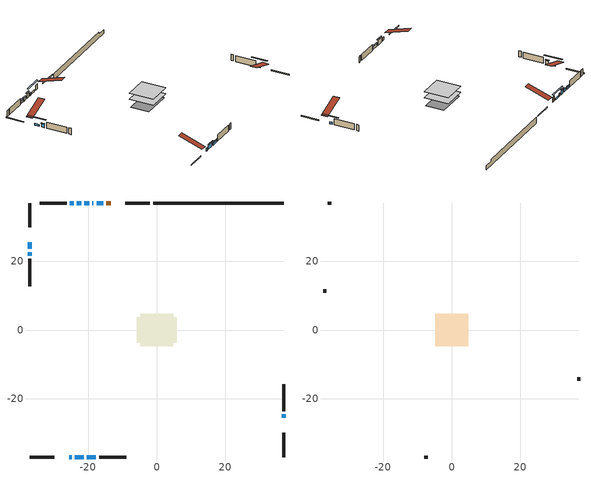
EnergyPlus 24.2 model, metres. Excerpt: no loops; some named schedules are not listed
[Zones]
conditioned space
 floor adiabatic (AdiabaticFloorConstruction): -4.76,-4.76 -4.76,4.76 4.76,4.76 4.76,-4.76 z0.63
 floor foundation (Slab1 construction): -5.82,-3.68 -5.82,3.68 5.82,3.68 5.82,-3.68 z-1.76
 wall outside (RimJoist1 construction): -1.99,36.95 -9.12,36.95 / -36.95,-36.95 -29.82,-36.95 / -36.95,36.95 -36.95,29.82 / 36.95,-36.95 36.95,-29.82 z0.63:0.93
 wall outside (AdiabaticWallConstruction 1): -13.42,36.95 -14.63,36.95 z0.63:2.66
 wall outside (AdiabaticWallConstruction): -25.52,-36.95 -24.8,-36.95 / -18.42,36.95 -18.78,36.95 z0.63:1.85; 36.95,-25.52 36.95,-24.55 / -15.56,36.95 -17.49,36.95 / -36.95,25.52 -36.95,23.59 z0.63:1.29; -19.7,36.95 -21.03,36.95 z0.63:2.51; -21.95,36.95 -23.27,36.95 / -20.35,-36.95 -17.71,-36.95 z0.63:1.67; -24.2,36.95 -25.27,36.95 z0.63:1.7; -36.95,22.66 -36.95,21.59 z0.63:2; -23.87,-36.95 -21.28,-36.95 z0.63:2.61
 wall outside (Wall1 construction): -26.2,36.95 -34.11,36.95 / -16.78,-36.95 -8.87,-36.95 / -36.95,20.66 -36.95,12.75 / 36.95,-23.62 36.95,-15.72 z0.63:3.07
 wall foundation (FoundationWall1 construction): -1.06,36.95,-1.76 -1.06,36.95,0.63 33.15,36.95,0.63 33.15,36.95,-0.21 36.95,36.95,-0.21 36.95,36.95,-1.76
 window (WindowConstruction 6): -25.52,-36.95 -24.8,-36.95 z0.63:1.85
 window (WindowConstruction 8): 36.95,-25.52 36.95,-24.55 z0.63:1.29
 window (WindowConstruction 9): -15.56,36.95 -17.49,36.95 z0.63:1.29
 window (WindowConstruction 10): -36.95,25.52 -36.95,23.59 z0.63:1.29
 window (WindowConstruction 7): -18.42,36.95 -18.78,36.95 z0.63:1.85
 window (WindowConstruction): -19.7,36.95 -21.02,36.95 z0.63:2.51
 window (WindowConstruction 1): -21.95,36.95 -23.27,36.95 z0.63:1.67
 window (WindowConstruction 2): -24.2,36.95 -25.27,36.95 z0.63:1.7
 window (WindowConstruction 3): -36.95,22.66 -36.95,21.59 z0.63:2
 window (WindowConstruction 4): -23.87,-36.95 -21.28,-36.95 z0.63:2.61
 window (WindowConstruction 5): -20.35,-36.95 -17.71,-36.95 z0.63:1.67
 door (Door): -13.42,36.95 -14.63,36.95 z0.63:2.66
 ceiling adiabatic (AdiabaticFloorConstruction): 4.76,-4.76 4.76,4.76 -4.76,4.76 -4.76,-4.76 z0.63
attic - vented
 floor to conditioned space (Floor1 construction Reversed): -4.76,-4.76 -4.76,4.76 4.76,4.76 4.76,-4.76 z3.07
 wall outside (Wall2 construction): -35.04,36.95 -36.02,36.95 / -7.94,-36.95 -6.96,-36.95 / -36.95,11.83 -36.95,10.84 / 36.95,-14.79 36.95,-13.8 z0.63:3.07
 roof outside (Roof1 construction): -12.49,36.95,3.07 -12.49,27.68,6.16 -10.05,27.68,6.16 -10.05,36.95,3.07; -26.45,-36.95,3.07 -26.45,-27.68,6.16 -28.89,-27.68,6.16 -28.89,-36.95,3.07; -36.95,26.45,3.07 -27.68,26.45,6.16 -27.68,28.89,6.16 -36.95,28.89,3.07; 36.95,-26.45,3.07 27.68,-26.45,6.16 27.68,-28.89,6.16 36.95,-28.89,3.07
shading: 36.95,-21.91 36.95,-28.16 37.36,-28.16 37.36,-21.91 z3.93; -20.13,36.95 -12.92,36.95 -12.92,37.36 -20.13,37.36 z3.93; -36.95,20.95 -36.95,28.16 -37.36,28.16 -37.36,20.95 z3.93; -21.23,36.95 -19.5,36.95 -19.5,37.36 -21.23,37.36 z2.71; -23.47,36.95 -21.75,36.95 -21.75,37.36 -23.47,37.36 z1.87; -25.47,36.95 -24,36.95 -24,37.36 -25.47,37.36 z1.9; -36.95,21.39 -36.95,22.86 -37.36,22.86 -37.36,21.39 z2.2; -21.08,-36.95 -24.07,-36.95 -24.07,-37.36 -21.08,-37.36 z2.81; -17.51,-36.95 -20.55,-36.95 -20.55,-37.36 -17.51,-37.36 z1.87
[Building]
Building 1: Terrain=Suburbs
[Site:Location]
Mont Joli AP_QC: Latitude {deg}=48.61; Longitude {deg}=-68.21; Time Zone {hr}=-5; Elevation {m}=52; Keep Site Location Information=Yes
[Site:GroundTemperature:Shallow]
-0.843868, -3.04892, -3.2255, -2.1791, 2.02165, 6.20283, 9.82768, 12.1239, 12.319, 10.4514, 6.91898, 2.86606
[Site:WaterMainsTemperature]
Calculation Method=Schedule; Temperature Schedule=mains temperature schedule
[Material] Roughness=Rough; Thermal Absorptance=0.9
Name | Thickness {m} | Conductivity {W/m-K} | Density {kg/m3} | Specific Heat {J/kg-K} | Solar Absorptance | Visible Absorptance
asphalt or fiberglass shingles | 0.00635 | 0.162714 | 1121.4 | 1465.45 | 0.4 | 0.4
ceiling loosefill ins | 0.0846667 | 0.0480833 | 16.02 | 1046.75 | 0.7 | 0.7
ceiling stud and cavity | 0.1397 | 0.417558 | 65.682 | 1177.47 | 0.7 | 0.7
concrete 4.0 in. | 0.1016 | 1.803125 | 2242.8 | 837.4 | 0.7 | 0.7
concrete 8.0 in. | 0.2032 | 1.803125 | 2242.8 | 837.4 | 0.7 | 0.7
door material | 0.04445 | 0.0451087 | 512.64 | 1214.23 | 0.7 | 0.7
exterior vertical ins | 0.0392557 | 0.029427 | 32.04 | 1214.23 | 0.7 | 0.7
floor covering | 0.0127 | 0.0433444 | 54.468 | 1339.84 | 0.6 | 0.6
floor rigid ins; wall rigid ins | 0.512978 | 0.029427 | 32.04 | 1214.23 | 0.7 | 0.7
floor stud and cavity | 0.1397 | 1.75129 | 37.0049 | 1207.88 | 0.7 | 0.7
furniture material conditioned space 1 | 0.1524 | 0.115458 | 640.8 | 1214.23 | 0.6 | 0.6
gypsum board | 0.0127 | 0.160291 | 801 | 837.4 | 0.6 | 0.6
gypsum board 1 | 0.0127 | 0.160291 | 801 | 837.4 | 0.7 | 0.7
osb sheathing 0.5 in. | 0.0127 | 0.115458 | 512.64 | 1214.23 | 0.7 | 0.7
osb sheathing 0.75 in. | 0.01905 | 0.115458 | 512.64 | 1214.23 | 0.7 | 0.7
osb sheathing 2.0 in. | 0.0508 | 0.115458 | 512.64 | 1214.23 | 0.7 | 0.7
rim joist rigid ins | 0.051816 | 0.029427 | 32.04 | 1214.23 | 0.7 | 0.7
rim joist stud and cavity | 0.0508 | 0.386834 | 125.044 | 1163.47 | 0.6 | 0.6
wall stud and cavity | 0.1397 | 0.0752735 | 139.0536 | 1170.24 | 0.7 | 0.7
wall stud and cavity 1 | 0.0889 | 6.1454 | 50.32683 | 1063.81 | 0.6 | 0.6
wall stud and cavity 2 | 0.0889 | 0.380278 | 52.3479 | 1209.89 | 0.7 | 0.7
wall stud and cavity 3 | 0.0889 | 0.391764 | 83.0341 | 1211.67 | 0.7 | 0.7
wood siding | 0.0254 | 0.102417 | 544.68 | 1172.36 | 0.4 | 0.4
wood siding 1 | 0.00254 | 0.102417 | 544.68 | 1172.36 | 0.4 | 0.4
wood siding 2; wood siding 3; wood siding 4 | 0.0254 | 0.102417 | 544.68 | 1172.36 | 0.7 | 0.7
[WindowMaterial:SimpleGlazingSystem]
Name | U-Factor {W/m2-K} | Solar Heat Gain Coefficient
WindowMaterial | 2.912814 | 0.63
WindowMaterial 1 | 2.94007 | 0.59
WindowMaterial 2 | 2.94859 | 0.58
WindowMaterial 3 | 2.93666 | 0.6
WindowMaterial 4 | 2.88329 | 0.67
WindowMaterial 5 | 2.85831 | 0.62
WindowMaterial 6 | 2.88953 | 0.59
WindowMaterial 7 | 3.03092 | 0.48
[Construction]
AdiabaticFloorConstruction: floor stud and cavity, floor rigid ins, osb sheathing 0.75 in., floor covering
AdiabaticWallConstruction: wood siding 3, wall rigid ins, wall stud and cavity 2, gypsum board
AdiabaticWallConstruction 1: wood siding 4, wall rigid ins, wall stud and cavity 2, gypsum board
Door: door material
Floor1 construction Reversed: gypsum board, ceiling stud and cavity, ceiling loosefill ins
FoundationWall1 construction: concrete 8.0 in., gypsum board 1
furniture construction conditioned space 1: furniture material conditioned space 1
PartitionWallConstruction: gypsum board, wall stud and cavity 3, gypsum board
RimJoist1 construction: wood siding 2, rim joist rigid ins, osb sheathing 2.0 in., rim joist stud and cavity
Roof1 construction: asphalt or fiberglass shingles
Slab1 construction: concrete 4.0 in.
Wall1 construction: wood siding, osb sheathing 0.5 in., wall stud and cavity, gypsum board
Wall2 construction: wood siding 1, wall stud and cavity 1
WindowConstruction: WindowMaterial
WindowConstruction 1; WindowConstruction 5: WindowMaterial 1
WindowConstruction 10; WindowConstruction 8; WindowConstruction 9: WindowMaterial 7
WindowConstruction 2: WindowMaterial 2
WindowConstruction 3: WindowMaterial 3
WindowConstruction 4: WindowMaterial 4
WindowConstruction 6: WindowMaterial 5
WindowConstruction 7: WindowMaterial 6
[Zone] Multiplier=1; Part of Total Floor Area=Yes
Name | Volume {m3}
attic - vented | 45.4357
conditioned space | 445.2
[Space]
Name | Zone | Volume {m3}
attic - vented 1 | attic - vented | 45.4357
conditioned space 1 | conditioned space | 445.2
[ZoneInfiltration:EffectiveLeakageArea]
infil attic - vented 1: Zone or Space=attic - vented 1; Schedule=Always On Discrete; Effective Air Leakage Area {cm2}=3150.61; Stack Coefficient=0.000384434; Wind Coefficient=1.32474e-05
[ZoneMixing]
whole house fan mix: Zone or Space=attic - vented; Schedule=Always On Continuous; Design Flow Rate Calculation Method=Flow/Zone; Design Flow Rate {m3/s}=0; Source Zone or Space=conditioned space
[SurfaceProperty:ExposedFoundationPerimeter]
Slab1: Exposed Perimeter Calculation Method=TotalExposedPerimeter; Total Exposed Perimeter {m}=38.01
[InternalMass] Zone or ZoneList=conditioned space; Space or SpaceList=conditioned space 1
Name | Construction | Surface Area {m2}
furniture mass conditioned space 1 | furniture construction conditioned space 1 | 70.5201
partition wall mass | PartitionWallConstruction | 176.3
[Lights]
interior lighting: Zone or ZoneList or Space or SpaceList=conditioned space 1; Schedule=interior lighting schedule; Design Level Calculation Method=LightingLevel; Lighting Level {W}=343.2; Return Air Fraction=0; Fraction Radiant=0.6; Fraction Visible=0.2; Fraction Replaceable=1
[People]
occupants: Zone or ZoneList or Space or SpaceList=conditioned space 1; Number of People Schedule=occupants schedule; Number of People Calculation Method=People; Number of People=3; Fraction Radiant=0.314171; Sensible Heat Fraction=0.56303; Activity Level Schedule=occupants activity schedule; Carbon Dioxide Generation Rate {m3/s-W}=0; Enable ASHRAE 55 Comfort Warnings=No; Mean Radiant Temperature Calculation Type=EnclosureAveraged
[ElectricEquipment] Zone or ZoneList or Space or SpaceList=conditioned space 1; Design Level Calculation Method=EquipmentLevel
Name | Schedule | Design Level {W} | Fraction Latent | Fraction Radiant | Fraction Lost
clothes dryer | clothes dryer schedule | 140.772 | 0.015 | 0.081 | 0.85
clothes washer | clothes washer schedule | 32.1985 | 0.03 | 0.162 | 0.7
cooking range | cooking range schedule | 215.147 | 0.08 | 0.432 | 0.2
dishwasher | dishwasher schedule | 66.8632 | 0.3 | 0.18 | 0.4
fridge | fridge schedule | 72.9452 | 0 | 0.6 | 0
mech vent bath fan 0 | mech vent bath fan 0 schedule | 50.2 | 0 | 0 | 1
mech vent house fan | mech vent house fan schedule | 19.9167 | 0 | 0 | 0.5
mech vent house fan cfis | mech vent house fan cfis schedule | 0 | 0 | 0 | 0
mech vent range fan 0 | mech vent range fan 0 schedule | 57 | 0 | 0 | 1
misc plug loads | misc plug loads schedule | 494.7 | 0.045 | 0.513 | 0.1
whole house fan | Always On Discrete | 0 | 0 | 0 | 1
[OtherEquipment] Zone or ZoneList or Space or SpaceList=conditioned space 1; Design Level Calculation Method=EquipmentLevel
Name | Fuel Type | Schedule | Design Level {W} | Fraction Latent | Fraction Radiant | Fraction Lost
clothes dryer 1 | Electricity | clothes dryer schedule | 0 | 0.015 | 0.081 | 0.85
cooking range 1 | Electricity | cooking range schedule | 0 | 0.08 | 0.432 | 0.2
general water use latent | None | general water use schedule | 62.594 | 1 | 0 | 0
general water use sensible | None | general water use schedule | -61.6891 | 0 | 0.6 | 0
mech vent house fan latent load | None | Always On Discrete | 0 | 1 | 0 | 0
mech vent house fan sensible load | None | Always On Discrete | 0 | 0 | 0 | 0
water heater energy adjustment1 | Electricity | Always On Discrete | 0.01 | 0 | 0 | 1
[ZoneInfiltration:DesignFlowRate] Zone or ZoneList or Space or SpaceList=conditioned space 1; Schedule=Always On Discrete; Design Flow Rate Calculation Method=Flow/Zone; Design Flow Rate {m3/s}=0
infil flow; natural vent flow; whole house fan flow
[ZoneControl:Thermostat]
conditioned space Thermostat: Zone or ZoneList=conditioned space; Control Type Schedule=conditioned space Thermostat Schedule; Control 1=conditioned space temperature setpoint; Temperature Difference Between Cutout And Setpoint {deltaC}=0
[ZoneHVAC:Baseboard:Convective:Electric]
electric baseboard: Availability Schedule=Always On Discrete; Heating Design Capacity {W}=9077.29; Efficiency=1
[AirLoopHVAC:UnitarySystem]
unit heater unitary system: Control Type=Load; Controlling Zone or Thermostat Location=conditioned space; Dehumidification Control Type=None; Availability Schedule=Always On Discrete; Supply Fan=unit heater supply fan; Fan Placement=BlowThrough; Supply Air Fan Operating Mode Schedule=unit heater auto fan schedule; Heating Coil=unit heater htg coil; DX Heating Coil Sizing Ratio=1; Use DOAS DX Cooling Coil=No; Minimum Supply Air Temperature {C}=2; Latent Load Control=SensibleOnlyLoadControl; Cooling Supply Air Flow Rate Method=None; Heating Supply Air Flow Rate Method=SupplyAirFlowRate; Heating Supply Air Flow Rate {m3/s}=0.00141584; No Load Supply Air Flow Rate Method=SupplyAirFlowRate; No Load Supply Air Flow Rate {m3/s}=0; No Load Supply Air Flow Rate Control Set To Low Speed=Yes; Maximum Supply Air Temperature {C}=48.8889; Maximum Outdoor Dry-Bulb Temperature for Supplemental Heater Operation {C}=21; Ancillary On-Cycle Electric Power {W}=0; Ancillary Off-Cycle Electric Power {W}=0
[Fan:SystemModel]
unit heater supply fan: Availability Schedule=Always On Discrete; Design Maximum Air Flow Rate {m3/s}=0.00141584; Speed Control Method=Discrete; Electric Power Minimum Flow Rate Fraction=0.2; Design Pressure Rise {Pa}=500; Motor Efficiency=1; Motor In Air Stream Fraction=1; Design Electric Power Consumption {W}=Autosize; Design Power Sizing Method=PowerPerFlow; Electric Power Per Unit Flow Rate {W/(m3/s)}=28251.7; Electric Power Per Unit Flow Rate Per Unit Pressure {W/((m3/s)-Pa)}=1.66667; Fan Total Efficiency=0.7; Motor Loss Radiative Fraction=0; Number of Speeds=1; Speed Flow Fraction 1=1; Speed Electric Power Fraction 1=1
[Coil:Heating:Fuel]
unit heater htg coil: Availability Schedule=Always On Discrete; Fuel Type=OtherFuel1; Burner Efficiency=0.3; Nominal Capacity {W}=0.293071; On Cycle Parasitic Electric Load {W}=0; Off Cycle Parasitic Fuel Load {W}=0
[Zone equipment]
conditioned space: electric baseboard, unit heater unitary system
[Foundation:Kiva]
Foundation Kiva 1: Initial Indoor Air Temperature {C}=18; Wall Height Above Grade {m}=0.629991; Wall Depth Below Slab {m}=0.2032; Custom Block Material Name 1=exterior vertical ins; Custom Block Depth 1 {m}=2.39; Custom Block X Position 1 {m}=0.2159; Custom Block Z Position 1 {m}=0
[Foundation:Kiva:Settings]
Soil Conductivity {W/m-K}=0.849921; Soil Density {kg/m3}=1842.3; Soil Specific Heat {J/kg-K}=418.7; Ground Solar Absorptivity=0.9; Ground Thermal Absorptivity=0.9; Ground Surface Roughness {m}=0.03; Far-Field Width {m}=40; Deep-Ground Boundary Condition=ZeroFlux; Deep-Ground Depth {m}=40; Minimum Cell Dimension {m}=0.2; Maximum Cell Growth Coefficient=3; Simulation Timestep=Timestep
[Exterior:Lights]
exterior lighting: Schedule=exterior lighting schedule; Design Level {W}=75.6
[EnergyManagementSystem:GlobalVariable]
infil_program_Qfan
infil_program_Qinf
natural_vent_program_Qnv
natural_vent_program_Qwhf
[EnergyManagementSystem:Sensor]
Name | Output:Variable or Output:Meter Index Key | Output:Variable or Output:Meter
airflow_gain | infil flow | Infiltration Sensible Heat Gain Energy
airflow_gain_1 | natural vent flow | Infiltration Sensible Heat Gain Energy
airflow_gain_2 | whole house fan flow | Infiltration Sensible Heat Gain Energy
airflow_loss | infil flow | Infiltration Sensible Heat Loss Energy
airflow_loss_1 | natural vent flow | Infiltration Sensible Heat Loss Energy
airflow_loss_2 | whole house fan flow | Infiltration Sensible Heat Loss Energy
clg_load_cond |  | Cooling:EnergyTransfer:Zone:CONDITIONED SPACE
clg_sp_s; clg_sp_s_1 | cooling setpoint | Schedule Value
clothes_dryer_exhaust_0_sch_s | clothes dryer exhaust 0 schedule | Schedule Value
conditioned_space_clg_unmet_s | conditioned space | Zone Cooling Setpoint Not Met Time
conditioned_space_htg_unmet_s | conditioned space | Zone Heating Setpoint Not Met Time
cool_season | cooling season schedule | Schedule Value
fridge_tin_s | conditioned space | Zone Mean Air Temperature
htg_load_cond |  | Heating:EnergyTransfer:Zone:CONDITIONED SPACE
htg_sp_s; htg_sp_s_1 | heating setpoint | Schedule Value
ig_ee_conv | clothes dryer | Electric Equipment Convective Heating Energy
ig_ee_conv_2 | cooking range | Electric Equipment Convective Heating Energy
ig_ee_conv_4 | fridge | Electric Equipment Convective Heating Energy
ig_ee_conv_5 | misc plug loads | Electric Equipment Convective Heating Energy
ig_ee_conv_6 | whole house fan | Electric Equipment Convective Heating Energy
ig_ee_rad | clothes dryer | Electric Equipment Radiant Heating Energy
ig_ee_rad_2 | cooking range | Electric Equipment Radiant Heating Energy
ig_ee_rad_4 | fridge | Electric Equipment Radiant Heating Energy
ig_ee_rad_5 | misc plug loads | Electric Equipment Radiant Heating Energy
ig_ee_rad_6 | whole house fan | Electric Equipment Radiant Heating Energy
ig_lgt_conv | interior lighting | Lights Convective Heating Energy
ig_lgt_rad | interior lighting | Lights Radiant Heating Energy
ig_lgt_vis | interior lighting | Lights Visible Radiation Heating Energy
ig_oe_conv | clothes dryer 1 | Other Equipment Convective Heating Energy
ig_oe_conv_1 | cooking range 1 | Other Equipment Convective Heating Energy
ig_oe_conv_2 | general water use latent | Other Equipment Convective Heating Energy
ig_oe_conv_3 | general water use sensible | Other Equipment Convective Heating Energy
ig_oe_conv_4 | water heater energy adjustment1 | Other Equipment Convective Heating Energy
ig_oe_rad | clothes dryer 1 | Other Equipment Radiant Heating Energy
ig_oe_rad_1 | cooking range 1 | Other Equipment Radiant Heating Energy
ig_oe_rad_2 | general water use latent | Other Equipment Radiant Heating Energy
ig_oe_rad_3 | general water use sensible | Other Equipment Radiant Heating Energy
ig_oe_rad_4 | water heater energy adjustment1 | Other Equipment Radiant Heating Energy
ig_ppl_conv | occupants | People Convective Heating Energy
ig_ppl_rad | occupants | People Radiant Heating Energy
im_conv | furniture mass conditioned space 1 | Surface Inside Face Convection Heat Gain Energy
im_conv_1 | partition wall mass | Surface Inside Face Convection Heat Gain Energy
im_ig | furniture mass conditioned space 1 | Surface Inside Face Internal Gains Radiation Heat Gain Energy
im_ig_1 | partition wall mass | Surface Inside Face Internal Gains Radiation Heat Gain Energy
im_lgt | furniture mass conditioned space 1 | Surface Inside Face Lights Radiation Heat Gain Energy
im_lgt_1 | partition wall mass | Surface Inside Face Lights Radiation Heat Gain Energy
im_sol | furniture mass conditioned space 1 | Surface Inside Face Solar Radiation Heat Gain Energy
im_sol_1 | partition wall mass | Surface Inside Face Solar Radiation Heat Gain Energy
im_surf | furniture mass conditioned space 1 | Surface Inside Face Net Surface Thermal Radiation Heat Gain Energy
im_surf_1 | partition wall mass | Surface Inside Face Net Surface Thermal Radiation Heat Gain Energy
mech_vent_bath_fan_0_sch_s | mech vent bath fan 0 schedule | Schedule Value
mech_vent_range_fan_0_sch_s | mech vent range fan 0 schedule | Schedule Value
mv_conv | mech vent bath fan 0 | Electric Equipment Convective Heating Energy
mv_conv_1 | mech vent house fan | Electric Equipment Convective Heating Energy
mv_conv_2 | mech vent house fan cfis | Electric Equipment Convective Heating Energy
mv_conv_3 | mech vent range fan 0 | Electric Equipment Convective Heating Energy
mv_conv_4 | mech vent house fan latent load | Other Equipment Convective Heating Energy
mv_conv_5 | mech vent house fan sensible load | Other Equipment Convective Heating Energy
mv_rad | mech vent bath fan 0 | Electric Equipment Radiant Heating Energy
mv_rad_1 | mech vent house fan | Electric Equipment Radiant Heating Energy
mv_rad_2 | mech vent house fan cfis | Electric Equipment Radiant Heating Energy
mv_rad_3 | mech vent range fan 0 | Electric Equipment Radiant Heating Energy
mv_rad_4 | mech vent house fan latent load | Other Equipment Radiant Heating Energy
mv_rad_5 | mech vent house fan sensible load | Other Equipment Radiant Heating Energy
natural_vent_s | natural vent schedule | Schedule Value
out_pb_s |  | Site Outdoor Air Barometric Pressure
out_wt_s |  | Site Outdoor Air Humidity Ratio
site_vw_s |  | Site Wind Speed
ss_back_out | Window1 | Surface Window Shortwave from Zone Back Out Window Heat Transfer Rate
ss_back_out_1 | Window10 | Surface Window Shortwave from Zone Back Out Window Heat Transfer Rate
ss_back_out_10 | Window8 | Surface Window Shortwave from Zone Back Out Window Heat Transfer Rate
ss_back_out_2 | Window11 | Surface Window Shortwave from Zone Back Out Window Heat Transfer Rate
ss_back_out_3 | Window13 | Surface Window Shortwave from Zone Back Out Window Heat Transfer Rate
ss_back_out_4 | Window2 | Surface Window Shortwave from Zone Back Out Window Heat Transfer Rate
ss_back_out_5 | Window3 | Surface Window Shortwave from Zone Back Out Window Heat Transfer Rate
ss_back_out_6 | Window4 | Surface Window Shortwave from Zone Back Out Window Heat Transfer Rate
ss_back_out_7 | Window5 | Surface Window Shortwave from Zone Back Out Window Heat Transfer Rate
ss_back_out_8 | Window6 | Surface Window Shortwave from Zone Back Out Window Heat Transfer Rate
ss_back_out_9 | Window7 | Surface Window Shortwave from Zone Back Out Window Heat Transfer Rate
ss_conv | Door1 | Surface Inside Face Convection Heat Gain Energy
ss_conv_1 | Window1 | Surface Inside Face Convection Heat Gain Energy
ss_conv_10 | Window7 | Surface Inside Face Convection Heat Gain Energy
ss_conv_11 | Window8 | Surface Inside Face Convection Heat Gain Energy
ss_conv_2 | Window10 | Surface Inside Face Convection Heat Gain Energy
ss_conv_3 | Window11 | Surface Inside Face Convection Heat Gain Energy
ss_conv_4 | Window13 | Surface Inside Face Convection Heat Gain Energy
ss_conv_5 | Window2 | Surface Inside Face Convection Heat Gain Energy
ss_conv_6 | Window3 | Surface Inside Face Convection Heat Gain Energy
ss_conv_7 | Window4 | Surface Inside Face Convection Heat Gain Energy
ss_conv_8 | Window5 | Surface Inside Face Convection Heat Gain Energy
ss_conv_9 | Window6 | Surface Inside Face Convection Heat Gain Energy
ss_ig | Door1 | Surface Inside Face Internal Gains Radiation Heat Gain Energy
ss_ig_1 | Window1 | Surface Inside Face Internal Gains Radiation Heat Gain Energy
ss_ig_10 | Window7 | Surface Inside Face Internal Gains Radiation Heat Gain Energy
ss_ig_11 | Window8 | Surface Inside Face Internal Gains Radiation Heat Gain Energy
ss_ig_2 | Window10 | Surface Inside Face Internal Gains Radiation Heat Gain Energy
ss_ig_3 | Window11 | Surface Inside Face Internal Gains Radiation Heat Gain Energy
ss_ig_4 | Window13 | Surface Inside Face Internal Gains Radiation Heat Gain Energy
ss_ig_5 | Window2 | Surface Inside Face Internal Gains Radiation Heat Gain Energy
ss_ig_6 | Window3 | Surface Inside Face Internal Gains Radiation Heat Gain Energy
ss_ig_7 | Window4 | Surface Inside Face Internal Gains Radiation Heat Gain Energy
ss_ig_8 | Window5 | Surface Inside Face Internal Gains Radiation Heat Gain Energy
ss_ig_9 | Window6 | Surface Inside Face Internal Gains Radiation Heat Gain Energy
ss_lgt | Door1 | Surface Inside Face Lights Radiation Heat Gain Energy
ss_sol | Door1 | Surface Inside Face Solar Radiation Heat Gain Energy
ss_surf | Door1 | Surface Inside Face Net Surface Thermal Radiation Heat Gain Energy
ss_surf_1 | Window1 | Surface Inside Face Net Surface Thermal Radiation Heat Gain Energy
ss_surf_10 | Window7 | Surface Inside Face Net Surface Thermal Radiation Heat Gain Energy
ss_surf_11 | Window8 | Surface Inside Face Net Surface Thermal Radiation Heat Gain Energy
ss_surf_2 | Window10 | Surface Inside Face Net Surface Thermal Radiation Heat Gain Energy
ss_surf_3 | Window11 | Surface Inside Face Net Surface Thermal Radiation Heat Gain Energy
ss_surf_4 | Window13 | Surface Inside Face Net Surface Thermal Radiation Heat Gain Energy
ss_surf_5 | Window2 | Surface Inside Face Net Surface Thermal Radiation Heat Gain Energy
ss_surf_6 | Window3 | Surface Inside Face Net Surface Thermal Radiation Heat Gain Energy
ss_surf_7 | Window4 | Surface Inside Face Net Surface Thermal Radiation Heat Gain Energy
ss_surf_8 | Window5 | Surface Inside Face Net Surface Thermal Radiation Heat Gain Energy
ss_surf_9 | Window6 | Surface Inside Face Net Surface Thermal Radiation Heat Gain Energy
ss_trans_in | Window1 | Surface Window Transmitted Solar Radiation Rate
ss_trans_in_1 | Window10 | Surface Window Transmitted Solar Radiation Rate
ss_trans_in_10 | Window8 | Surface Window Transmitted Solar Radiation Rate
ss_trans_in_2 | Window11 | Surface Window Transmitted Solar Radiation Rate
ss_trans_in_3 | Window13 | Surface Window Transmitted Solar Radiation Rate
ss_trans_in_4 | Window2 | Surface Window Transmitted Solar Radiation Rate
ss_trans_in_5 | Window3 | Surface Window Transmitted Solar Radiation Rate
ss_trans_in_6 | Window4 | Surface Window Transmitted Solar Radiation Rate
ss_trans_in_7 | Window5 | Surface Window Transmitted Solar Radiation Rate
ss_trans_in_8 | Window6 | Surface Window Transmitted Solar Radiation Rate
ss_trans_in_9 | Window7 | Surface Window Transmitted Solar Radiation Rate
ss_trans_out | Window1 | Surface Inside Face Initial Transmitted Diffuse Transmitted Out Window Solar Radiation Rate
ss_trans_out_1 | Window10 | Surface Inside Face Initial Transmitted Diffuse Transmitted Out Window Solar Radiation Rate
ss_trans_out_10 | Window8 | Surface Inside Face Initial Transmitted Diffuse Transmitted Out Window Solar Radiation Rate
ss_trans_out_2 | Window11 | Surface Inside Face Initial Transmitted Diffuse Transmitted Out Window Solar Radiation Rate
ss_trans_out_3 | Window13 | Surface Inside Face Initial Transmitted Diffuse Transmitted Out Window Solar Radiation Rate
ss_trans_out_4 | Window2 | Surface Inside Face Initial Transmitted Diffuse Transmitted Out Window Solar Radiation Rate
ss_trans_out_5 | Window3 | Surface Inside Face Initial Transmitted Diffuse Transmitted Out Window Solar Radiation Rate
ss_trans_out_6 | Window4 | Surface Inside Face Initial Transmitted Diffuse Transmitted Out Window Solar Radiation Rate
ss_trans_out_7 | Window5 | Surface Inside Face Initial Transmitted Diffuse Transmitted Out Window Solar Radiation Rate
ss_trans_out_8 | Window6 | Surface Inside Face Initial Transmitted Diffuse Transmitted Out Window Solar Radiation Rate
